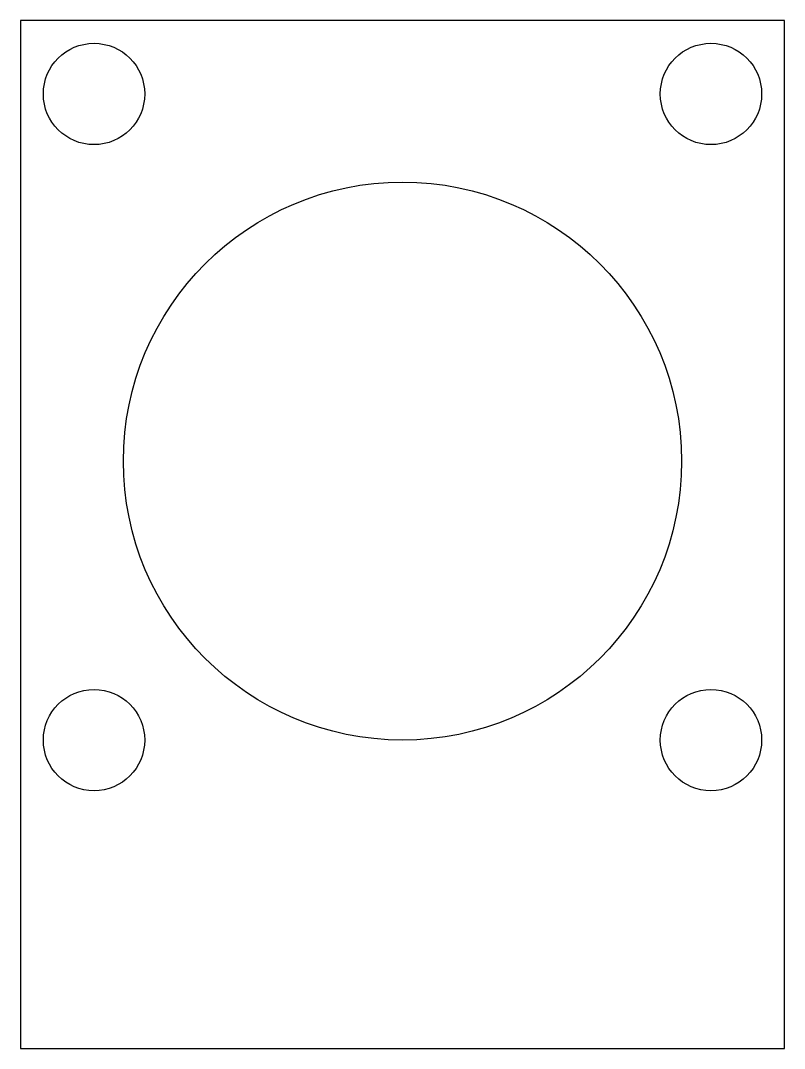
# Model space of a CAD drawing. Extents: x 0 to 26, y 0 to 35.
import ezdxf

# ---------------------------------------------------------------- set-up
doc = ezdxf.new("R2010")
doc.units = 0
doc.layers.get('0').update_dxf_attribs({"linetype": 'CONTINUOUS'})

msp = doc.modelspace()

# ---------------------------------------------------------------- linework, layer by layer
at = {"color": 7, "linetype": 'CONTINUOUS'}
for p, q in [((0, 35), (0, 0)), ((26, 35), (0, 35)), ((26, 0), (26, 35)), ((0, 0), (26, 0))]:
    msp.add_line(p, q, dxfattribs=at)
for centre, radius in [((2.5, 32.5), 1.725), ((23.5, 32.5), 1.725), ((13, 20), 9.5), ((2.5, 10.5), 1.725), ((23.5, 10.5), 1.725)]:
    msp.add_circle(centre, radius, dxfattribs=at)

doc.saveas('drawing.dxf')
